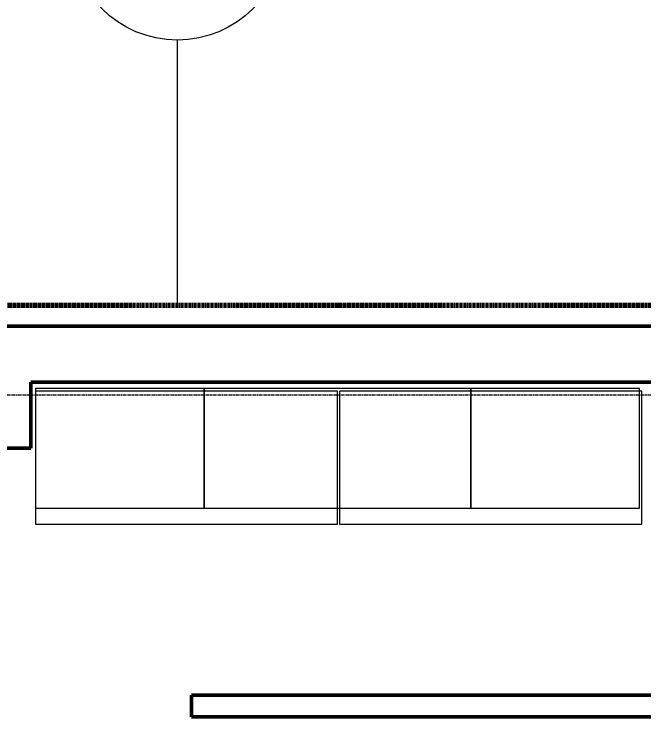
# Model space of a CAD drawing. Header units: inches. Extents: x -1548 to 1644, y -860 to 924.
# Drawn here: x -1081.3 to -939.5, y 425 to 583.3 of the extents above; entities that cross this region are included whole.
import ezdxf

# ---------------------------------------------------------------- set-up
doc = ezdxf.new("R2010")
doc.units = ezdxf.units.IN
doc.header["$MEASUREMENT"] = 0
doc.linetypes.add('Dash Dot 3_16_', pattern=[0.3125, 0.1875, -0.0625, 0, -0.0625])
doc.linetypes.add('Grid Line', pattern=[0.875, 0.5, -0.125, 0.125, -0.125])
for name, color, linetype, lineweight in [('A-ANNO-DIMS', 211, 'Continuous', 9), ('A-ANNO-DIMS-96', 211, 'Continuous', 9), ('A-ANNO-SYMB', 150, 'Continuous', 9), ('A-FDSQ', 13, 'Continuous', 9), ('A-WALL', 113, 'Continuous', 13), ('E-ARBL-BNDY', 71, 'Continuous', 9), ('I-WALL', 2, 'Continuous', 13), ('S-GRID', 1, 'Continuous', 9)]:
    doc.layers.add(name, color=color, linetype=linetype, lineweight=lineweight)
doc.styles.add('Trebuchet MS', font='trebuc.ttf', dxfattribs={"width": 0.8, "height": 9})
doc.dimstyles.new('Linear_-_3_32__Trebuchet_MS', dxfattribs={"dimscale": 12, "dimtxt": 9.278558, "dimasz": 0.375, "dimexe": 0.5, "dimexo": 0.5, "dimgap": 0.125, "dimtad": 1, "dimdec": 4, "dimrnd": 0.0625, "dimzin": 3, "dimdsep": 46, "dimlunit": 4, "dimtxsty": 'Trebuchet MS', "dimblk1": 'OBLIQUE', "dimblk2": 'OBLIQUE', "dimsah": 1, "dimcen": 0.09, "dimdle": 0.375, "dimazin": 0, "dimtfac": 1, "dimtdec": 4, "dimtix": 1, "dimtmove": 0, "dimatfit": 3, "dimfxl": 1, "dimtvp": 1, "dimfrac": 2, "dimtolj": 1, "dimtzin": 0, "dimarcsym": 2})

# ---------------------------------------------------------------- blocks, each defined once
blk = doc.blocks.new('Snowdon Towers Sample Electrical_rvt-1-L1')
at = {"layer": 'E-ARBL-BNDY', "color": 253}
blk.add_line((-1338, 513), (-608.18, 513), dxfattribs=at)
blk = doc.blocks.new('Shelf Unit - 60_ x 24_-1106532-L1')
at = {"layer": 'A-FDSQ'}
for p, q in [((0, 3), (-60, 3)), ((-60, 3), (-60, -24)), ((0, -24), (0, 3)), ((-60, -24), (0, -24))]:
    blk.add_line(p, q, dxfattribs=at)
blk = doc.blocks.new('Table - 4 Leg - 72_ x 30_-1766208-L1')
at = {"layer": 'A-FDSQ'}
for p, q in [((44, 30), (-24, 30)), ((-24, 30), (-24, 0)), ((44, 0), (44, 30)), ((-24, 0), (44, 0))]:
    blk.add_line(p, q, dxfattribs=at)
blk = doc.blocks.new('Shelf Unit - 38_ x 24_-2257103-L1')
at = {"layer": 'A-FDSQ'}
for p, q in [((0, 3), (-38, 3)), ((-38, 3), (-38, -24)), ((0, -24), (0, 3)), ((-38, -24), (0, -24))]:
    blk.add_line(p, q, dxfattribs=at)
blk = doc.blocks.new('DIMBLOCK2-L1')
at = {"layer": 'A-ANNO-DIMS-96'}
for p, q in [((-1195.5, 792.49), (-1195.5, 798.49)), ((-774, 792.49), (-774, 798.49)), ((-1195.5, 792.49), (-774, 792.49)), ((-1195.5, 792.49), (-1195.5, 531)), ((-774, 792.49), (-774, 506.38))]:
    blk.add_line(p, q, dxfattribs=at)
at = {"layer": 'A-ANNO-DIMS-96', "lineweight": 70}
for p, q in [((-1195.5, 792.49), (-1193.25, 794.74)), ((-774, 792.49), (-771.75, 794.74)), ((-1195.5, 792.49), (-1197.75, 790.24)), ((-774, 792.49), (-776.25, 790.24))]:
    blk.add_line(p, q, dxfattribs=at)
at = {"layer": 'A-ANNO-DIMS-96', "color": 0, "insert": (-1006.77, 805.5), "char_height": 9, "width": 52.8406, "attachment_point": 1, "line_spacing_factor": 1.048425, "style": 'Trebuchet MS'}
blk.add_mtext('35\' - 1 1/2"', dxfattribs=at)
blk = doc.blocks.new('_Oblique')
at = {"color": 0, "linetype": 'ByBlock', "lineweight": -2}
blk.add_line((-0.5, -0.5), (0.5, 0.5), dxfattribs=at)
blk = doc.blocks.new('DIMBLOCK17-L1')
at = {"layer": 'A-ANNO-DIMS-96'}
for p, q in [((-1338, 864.49), (-1338, 870.49)), ((753.06, 864.49), (753.06, 870.49)), ((-1342.5, 864.49), (757.56, 864.49)), ((-1338, 864.49), (-1338, 531)), ((753.06, 864.49), (753.06, 540.71))]:
    blk.add_line(p, q, dxfattribs=at)
at = {"layer": 'A-ANNO-DIMS-96', "lineweight": 70}
for p, q in [((-1338, 864.49), (-1335.75, 866.74)), ((753.06, 864.49), (755.31, 866.74)), ((-1338, 864.49), (-1340.25, 862.24)), ((753.06, 864.49), (750.81, 862.24))]:
    blk.add_line(p, q, dxfattribs=at)
at = {"layer": 'A-ANNO-DIMS-96', "color": 0, "insert": (-319.21, 877.5), "char_height": 9, "width": 64.1636, "attachment_point": 1, "line_spacing_factor": 1.048425, "style": 'Trebuchet MS'}
blk.add_mtext('174\' - 3 1/16"', dxfattribs=at)
blk = doc.blocks.new('Floor Plan - Callout Head-55151-L1')
at = {"layer": 'A-ANNO-SYMB'}
blk.add_line((-0.25, 0), (0.25, 0), dxfattribs=at)
blk.add_circle((0, 0), 0.25, dxfattribs=at)

msp = doc.modelspace()

# ---------------------------------------------------------------- linework, layer by layer
at = {"layer": 'A-ANNO-SYMB'}
msp.add_line((-1044.52091, 517.6711), (-1044.52091, 577.43207), dxfattribs=at)
at = {"layer": 'A-ANNO-SYMB', "linetype": 'Dash Dot 3_16_', "lineweight": 70}
msp.add_line((-601.31081, 517.6711), (-1193.49035, 517.6711), dxfattribs=at)
at = {"layer": 'A-WALL', "lineweight": 50}
for p, q in [((-810, 513), (-1190.125, 513)), ((-852, 500.375), (-1077.5, 500.375)), ((-1077.5, 485.5), (-1077.5, 500.375)), ((-1101.5, 485.5), (-1077.5, 485.5))]:
    msp.add_line(p, q, dxfattribs=at)
at = {"layer": 'I-WALL', "lineweight": 50}
for p, q in [((-849.375, 429.875), (-1041.375, 429.875)), ((-1041.375, 429.875), (-1041.375, 425)), ((-1041.375, 425), (-849.375, 425))]:
    msp.add_line(p, q, dxfattribs=at)
at = {"layer": 'S-GRID', "linetype": 'Grid Line'}
msp.add_line((-1479.1199, 497.5), (1029.23722, 497.5), dxfattribs=at)

# ---------------------------------------------------------------- block references
at = {"lineweight": 5}
msp.add_blockref('Snowdon Towers Sample Electrical_rvt-1-L1', (0, 0), dxfattribs=at)
at = {"layer": 'A-ANNO-SYMB', "xscale": 95.99999999999994, "yscale": 95.99999999999994, "zscale": 95.99999999999994}
msp.add_blockref('Floor Plan - Callout Head-55151-L1', (-1044.52091, 601.43207), dxfattribs=at)
at = {"layer": 'A-FDSQ'}
for name, p in [('Shelf Unit - 38_ x 24_-2257103-L1', (-1038.5, 496)), ('Shelf Unit - 60_ x 24_-1106532-L1', (-978.5, 496)), ('Shelf Unit - 38_ x 24_-2257103-L1', (-940.5, 496)), ('Table - 4 Leg - 72_ x 30_-1766208-L1', (-1052.5, 468.375)), ('Table - 4 Leg - 72_ x 30_-1766208-L1', (-984, 468.375))]:
    msp.add_blockref(name, p, dxfattribs=at)

# ---------------------------------------------------------------- dimensions: what is measured, and where the dimension line sits
at = {"layer": 'A-ANNO-DIMS'}
for base, p1, p2, override, picture, middle in [((753.05543, 864.48785), (-1338, 525), (753.05543, 534.7106), {"dimpost": '<>', "dimfxl": 2091.077981}, 'DIMBLOCK17-L1', (-292.47228, 870.58179)), ((-774, 792.48785), (-1195.5, 525), (-774, 500.375), {"dimpost": '<>', "dimfxl": 422.218712}, 'DIMBLOCK2-L1', (-984.75, 798.56664))]:
    dim = msp.add_linear_dim(base=base, p1=p1, p2=p2, dimstyle='Linear_-_3_32__Trebuchet_MS', override=override, dxfattribs=at)
    dim.commit()
    dim.dimension.update_dxf_attribs({"geometry": picture, "text_midpoint": middle})

doc.saveas('drawing.dxf')
